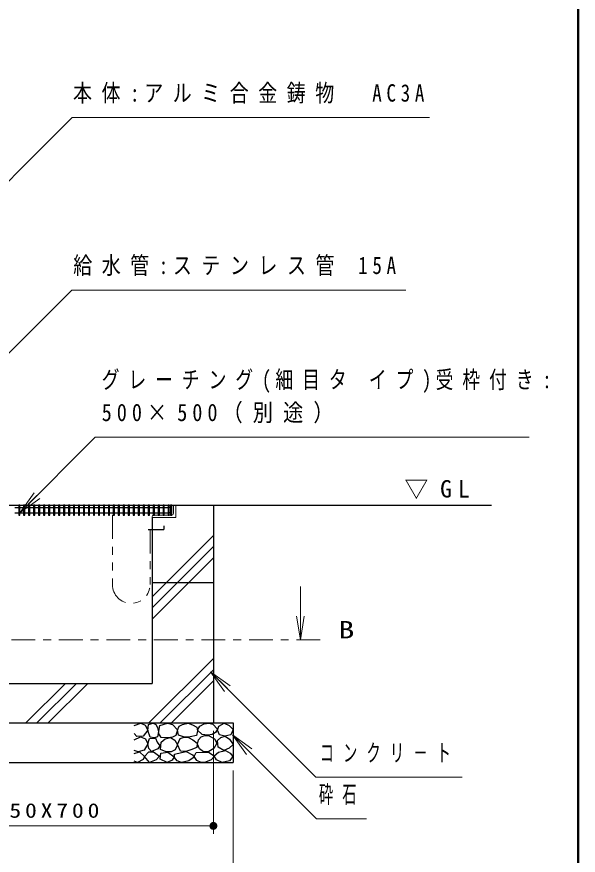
# Model space of a CAD drawing. Units: millimetres on the paper, scale 1:20. Extents: x -365 to 12, y -89 to 257.
# Drawn here: x -70.9 to 0, y 56.4 to 162.3 of the extents above; entities that cross this region are included whole.
import ezdxf
from ezdxf.enums import TextEntityAlignment as Align

# ---------------------------------------------------------------- set-up
doc = ezdxf.new("R2010")
doc.units = ezdxf.units.MM
doc.linetypes.add('USER2', pattern=[6, 3, -1, 1, -1])
doc.linetypes.add('USER3', pattern=[8, 3, -1, 1, -1, 1, -1])
doc.layers.add('LY_1', color=7, linetype='Continuous', lineweight=25)
doc.layers.add('LY_2', color=7, linetype='Continuous', lineweight=13)
doc.styles.add('ＭＳ ゴシック', font='')
doc.styles.get('ＭＳ ゴシック').set_extended_font_data('MS Gothic')

# ---------------------------------------------------------------- blocks, each defined once
blk = doc.blocks.new('filled_dot')
at = {"color": 0, "linetype": 'Continuous', "lineweight": -2, "const_width": 1.25}
blk.add_lwpolyline([(-0.625, 0, 1), (0.625, 0, 1)], format="xyb", close=True, dxfattribs=at)

msp = doc.modelspace()

# ---------------------------------------------------------------- linework, layer by layer
at = {"layer": 'LY_1', "lineweight": 13}
for p, q in [((-70.47, 99.671), (-68.703, 102.146)), ((-70.47, 99.671), (-68.349, 101.792)), ((-67.996, 101.439), (-70.47, 99.671)), ((-51.12, 100.474), (-51.12, 99.524)), ((-50.82, 100.574), (-51.02, 100.574)), ((-50.82, 99.024), (-50.82, 100.574)), ((-53.82, 99.124), (-53.82, 99.024)), ((-53.82, 98.915), (-53.711, 99.024)), ((-53.82, 99.024), (-50.82, 99.024)), ((-51.32, 99.324), (-53.62, 99.324)), ((-52.011, 90.824), (-46.07, 96.765)), ((-50.597, 90.824), (-46.07, 95.351)), ((-49.183, 90.824), (-46.07, 93.937)), ((-53.82, 86.187), (-49.183, 90.824)), ((-53.82, 87.601), (-50.597, 90.824)), ((-53.82, 89.015), (-52.011, 90.824)), ((-35.091, 83.571), (-35.091, 90.321)), ((-35.091, 83.571), (-35.591, 86.571)), ((-34.591, 86.571), (-35.091, 83.571)), ((-35.091, 83.571), (-35.091, 86.571)), ((-54.205, 73.074), (-46.07, 81.209)), ((-52.791, 73.074), (-46.07, 79.795)), ((-44.662, 77.068), (-46.43, 79.542)), ((-46.43, 79.542), (-43.955, 77.775)), ((-46.43, 79.542), (-44.308, 77.421)), ((-51.376, 73.074), (-46.07, 78.38)), ((-69.761, 73.074), (-64.761, 78.074)), ((-68.347, 73.074), (-63.347, 78.074)), ((-66.933, 73.074), (-61.933, 78.074)), ((-46.07, 72.074), (-46.07, 59.074)), ((-41.903, 69.106), (-43.671, 71.58)), ((-43.671, 71.58), (-41.196, 69.813)), ((-43.671, 71.58), (-41.549, 69.459)), ((-43.57, 67.074), (-43.57, 51.074)), ((-46.07, 60.074), (-88.57, 60.074))]:
    msp.add_line(p, q, dxfattribs=at)
at = {"layer": 'LY_1'}
for p, q in [((-78.82, 100.574), (-10.958, 100.574)), ((-46.07, 100.574), (-46.07, 73.074)), ((-53.82, 99.024), (-53.82, 78.074)), ((-54.32, 97.494), (-52.32, 97.494)), ((-52.32, 97.994), (-52.32, 97.494)), ((-53.82, 90.824), (-46.07, 90.824)), ((-73.82, 78.074), (-53.82, 78.074)), ((-91.07, 73.074), (-43.57, 73.074)), ((-43.57, 73.074), (-43.57, 68.074)), ((-91.07, 68.074), (-43.57, 68.074))]:
    msp.add_line(p, q, dxfattribs=at)
at = {"layer": 'LY_1', "color": 4}
for p, q in [((-76.32, 100.574), (-51.32, 100.574)), ((-71.138, 100.274), (-70.658, 100.274)), ((-71.138, 99.624), (-70.658, 99.624)), ((-70.508, 100.574), (-70.658, 100.574)), ((-70.658, 100.574), (-70.658, 99.324)), ((-70.508, 99.324), (-70.508, 100.574)), ((-70.508, 100.274), (-70.029, 100.274)), ((-70.508, 99.624), (-70.029, 99.624)), ((-69.879, 100.574), (-70.029, 100.574)), ((-70.029, 100.574), (-70.029, 99.324)), ((-69.879, 99.324), (-69.879, 100.574)), ((-69.879, 100.274), (-69.4, 100.274)), ((-69.879, 99.624), (-69.4, 99.624)), ((-69.25, 100.574), (-69.4, 100.574)), ((-69.4, 100.574), (-69.4, 99.324)), ((-69.25, 99.324), (-69.25, 100.574)), ((-69.25, 100.274), (-68.771, 100.274)), ((-69.25, 99.624), (-68.771, 99.624)), ((-68.621, 100.574), (-68.771, 100.574)), ((-68.771, 100.574), (-68.771, 99.324)), ((-68.621, 99.324), (-68.621, 100.574)), ((-68.621, 100.274), (-68.142, 100.274)), ((-68.621, 99.624), (-68.142, 99.624)), ((-67.992, 100.574), (-68.142, 100.574)), ((-68.142, 100.574), (-68.142, 99.324)), ((-67.992, 99.324), (-67.992, 100.574)), ((-67.992, 100.274), (-67.513, 100.274)), ((-67.992, 99.624), (-67.513, 99.624)), ((-67.363, 100.574), (-67.513, 100.574)), ((-67.513, 100.574), (-67.513, 99.324)), ((-67.363, 99.324), (-67.363, 100.574)), ((-67.363, 100.274), (-66.884, 100.274)), ((-67.363, 99.624), (-66.884, 99.624)), ((-66.734, 100.574), (-66.884, 100.574)), ((-66.884, 100.574), (-66.884, 99.324)), ((-66.734, 99.324), (-66.734, 100.574)), ((-66.734, 100.274), (-66.255, 100.274)), ((-66.734, 99.624), (-66.255, 99.624)), ((-66.105, 100.574), (-66.255, 100.574)), ((-66.255, 100.574), (-66.255, 99.324)), ((-66.105, 99.324), (-66.105, 100.574)), ((-66.105, 100.274), (-65.626, 100.274)), ((-66.105, 99.624), (-65.626, 99.624)), ((-65.476, 100.574), (-65.626, 100.574)), ((-65.626, 100.574), (-65.626, 99.324)), ((-65.476, 99.324), (-65.476, 100.574)), ((-65.476, 100.274), (-64.997, 100.274)), ((-65.476, 99.624), (-64.997, 99.624)), ((-64.847, 100.574), (-64.997, 100.574)), ((-64.997, 100.574), (-64.997, 99.324)), ((-64.847, 99.324), (-64.847, 100.574)), ((-64.847, 100.274), (-64.367, 100.274)), ((-64.847, 99.624), (-64.367, 99.624)), ((-64.217, 100.574), (-64.367, 100.574)), ((-64.367, 100.574), (-64.367, 99.324)), ((-64.217, 99.324), (-64.217, 100.574)), ((-64.217, 100.274), (-63.738, 100.274)), ((-64.217, 99.624), (-63.738, 99.624)), ((-63.588, 100.574), (-63.738, 100.574)), ((-63.738, 100.574), (-63.738, 99.324)), ((-63.588, 99.324), (-63.588, 100.574)), ((-63.588, 100.274), (-63.109, 100.274)), ((-63.588, 99.624), (-63.109, 99.624)), ((-62.959, 100.574), (-63.109, 100.574)), ((-63.109, 100.574), (-63.109, 99.324)), ((-62.959, 99.324), (-62.959, 100.574)), ((-62.959, 100.274), (-62.48, 100.274)), ((-62.959, 99.624), (-62.48, 99.624)), ((-62.33, 100.574), (-62.48, 100.574)), ((-62.48, 100.574), (-62.48, 99.324)), ((-62.33, 99.324), (-62.33, 100.574)), ((-62.33, 100.274), (-61.851, 100.274)), ((-62.33, 99.624), (-61.851, 99.624)), ((-61.701, 100.574), (-61.851, 100.574)), ((-61.851, 100.574), (-61.851, 99.324)), ((-61.701, 99.324), (-61.701, 100.574)), ((-61.701, 100.274), (-61.222, 100.274)), ((-61.701, 99.624), (-61.222, 99.624)), ((-61.072, 100.574), (-61.222, 100.574)), ((-61.222, 100.574), (-61.222, 99.324)), ((-61.072, 99.324), (-61.072, 100.574)), ((-61.072, 100.274), (-60.593, 100.274)), ((-61.072, 99.624), (-60.593, 99.624)), ((-60.443, 100.574), (-60.593, 100.574)), ((-60.593, 100.574), (-60.593, 99.324)), ((-60.443, 99.324), (-60.443, 100.574)), ((-60.443, 100.274), (-59.964, 100.274)), ((-60.443, 99.624), (-59.964, 99.624)), ((-59.814, 100.574), (-59.964, 100.574)), ((-59.964, 100.574), (-59.964, 99.324)), ((-59.814, 99.324), (-59.814, 100.574)), ((-59.814, 100.274), (-59.335, 100.274)), ((-59.814, 99.624), (-59.335, 99.624)), ((-59.185, 100.574), (-59.335, 100.574)), ((-59.335, 100.574), (-59.335, 99.324)), ((-59.185, 99.324), (-59.185, 100.574)), ((-59.185, 100.274), (-58.706, 100.274)), ((-59.185, 99.624), (-58.706, 99.624)), ((-58.556, 100.574), (-58.706, 100.574)), ((-58.706, 100.574), (-58.706, 99.324)), ((-58.556, 99.324), (-58.556, 100.574)), ((-58.556, 100.274), (-58.076, 100.274)), ((-58.556, 99.624), (-58.076, 99.624)), ((-57.926, 100.574), (-58.076, 100.574)), ((-58.076, 100.574), (-58.076, 99.324)), ((-57.926, 99.324), (-57.926, 100.574)), ((-57.926, 100.274), (-57.447, 100.274)), ((-57.926, 99.624), (-57.447, 99.624)), ((-57.297, 100.574), (-57.447, 100.574)), ((-57.447, 100.574), (-57.447, 99.324)), ((-57.297, 99.324), (-57.297, 100.574)), ((-57.297, 100.274), (-56.818, 100.274)), ((-57.297, 99.624), (-56.818, 99.624)), ((-56.668, 100.574), (-56.818, 100.574)), ((-56.818, 100.574), (-56.818, 99.324)), ((-56.668, 99.324), (-56.668, 100.574)), ((-56.668, 100.274), (-56.189, 100.274)), ((-56.668, 99.624), (-56.189, 99.624)), ((-56.039, 100.574), (-56.189, 100.574)), ((-56.189, 100.574), (-56.189, 99.324)), ((-56.039, 99.324), (-56.039, 100.574)), ((-56.039, 100.274), (-55.56, 100.274)), ((-56.039, 99.624), (-55.56, 99.624)), ((-55.41, 100.574), (-55.56, 100.574)), ((-55.56, 100.574), (-55.56, 99.324)), ((-55.41, 99.324), (-55.41, 100.574)), ((-55.41, 100.274), (-54.931, 100.274)), ((-55.41, 99.624), (-54.931, 99.624)), ((-54.781, 100.574), (-54.931, 100.574)), ((-54.931, 100.574), (-54.931, 99.324)), ((-54.781, 99.324), (-54.781, 100.574)), ((-54.781, 100.274), (-54.302, 100.274)), ((-54.781, 99.624), (-54.302, 99.624)), ((-54.152, 100.574), (-54.302, 100.574)), ((-54.302, 100.574), (-54.302, 99.324)), ((-54.152, 99.324), (-54.152, 100.574)), ((-54.152, 100.274), (-53.673, 100.274)), ((-54.152, 99.624), (-53.673, 99.624)), ((-53.523, 100.574), (-53.673, 100.574)), ((-53.673, 100.574), (-53.673, 99.324)), ((-53.523, 99.324), (-53.523, 100.574)), ((-53.523, 100.274), (-53.044, 100.274)), ((-53.523, 99.624), (-53.044, 99.624)), ((-52.894, 100.574), (-53.044, 100.574)), ((-53.044, 100.574), (-53.044, 99.324)), ((-52.894, 99.324), (-52.894, 100.574)), ((-52.894, 100.274), (-52.415, 100.274)), ((-52.894, 99.624), (-52.415, 99.624)), ((-52.265, 100.574), (-52.415, 100.574)), ((-52.415, 100.574), (-52.415, 99.324)), ((-52.265, 99.324), (-52.265, 100.574)), ((-52.265, 100.274), (-51.785, 100.274)), ((-52.265, 99.624), (-51.785, 99.624)), ((-51.635, 100.574), (-51.785, 100.574)), ((-51.785, 100.574), (-51.785, 99.324)), ((-51.635, 99.324), (-51.635, 100.574)), ((-51.47, 100.274), (-51.635, 100.274)), ((-51.47, 99.624), (-51.635, 99.624)), ((-51.32, 100.574), (-51.47, 100.574)), ((-51.47, 100.574), (-51.47, 99.324)), ((-51.32, 99.324), (-51.32, 100.574)), ((-70.658, 99.324), (-70.508, 99.324)), ((-70.029, 99.324), (-69.879, 99.324)), ((-69.4, 99.324), (-69.25, 99.324)), ((-68.771, 99.324), (-68.621, 99.324)), ((-68.142, 99.324), (-67.992, 99.324)), ((-67.513, 99.324), (-67.363, 99.324)), ((-66.884, 99.324), (-66.734, 99.324)), ((-66.255, 99.324), (-66.105, 99.324)), ((-65.626, 99.324), (-65.476, 99.324)), ((-64.997, 99.324), (-64.847, 99.324)), ((-64.367, 99.324), (-64.217, 99.324)), ((-63.738, 99.324), (-63.588, 99.324)), ((-63.109, 99.324), (-62.959, 99.324)), ((-62.48, 99.324), (-62.33, 99.324)), ((-61.851, 99.324), (-61.701, 99.324)), ((-61.222, 99.324), (-61.072, 99.324)), ((-60.593, 99.324), (-60.443, 99.324)), ((-59.964, 99.324), (-59.814, 99.324)), ((-59.335, 99.324), (-59.185, 99.324)), ((-58.706, 99.324), (-58.556, 99.324)), ((-58.076, 99.324), (-57.926, 99.324)), ((-57.447, 99.324), (-57.297, 99.324)), ((-56.818, 99.324), (-56.668, 99.324)), ((-56.189, 99.324), (-56.039, 99.324)), ((-55.56, 99.324), (-55.41, 99.324)), ((-54.931, 99.324), (-54.781, 99.324)), ((-54.302, 99.324), (-54.152, 99.324)), ((-53.673, 99.324), (-53.523, 99.324)), ((-53.044, 99.324), (-52.894, 99.324)), ((-52.415, 99.324), (-52.265, 99.324)), ((-51.785, 99.324), (-51.635, 99.324)), ((-51.47, 99.324), (-51.32, 99.324))]:
    msp.add_line(p, q, dxfattribs=at)
at = {"layer": 'LY_1', "linetype": 'USER3', "lineweight": 13}
for p, q in [((-58.82, 99.324), (-58.82, 90.559)), ((-54.07, 97.494), (-54.07, 90.559))]:
    msp.add_line(p, q, dxfattribs=at)
at = {"layer": 'LY_1', "linetype": 'USER2', "lineweight": 13}
msp.add_line((-101.57, 83.571), (-32.557, 83.571), dxfattribs=at)
at = {"layer": 'LY_1', "lineweight": 13}
for points in [[(-78.872, 134.569), (-63.909, 149.532), (-18.799, 149.532)], [(-70.47, 99.671), (-60.984, 109.157), (-6.175, 109.157)], [(-46.43, 79.542), (-33.131, 66.243), (-14.642, 66.243)], [(-43.671, 71.58), (-33.043, 60.952), (-26.751, 60.952)]]:
    msp.add_lwpolyline(points, dxfattribs=at)
at = {"layer": 'LY_1', "color": 2, "lineweight": 13}
msp.add_lwpolyline([(-79.93, 111.768), (-63.944, 127.754), (-21.772, 127.754)], dxfattribs=at)
at = {"layer": 'LY_1'}
for points in [[(-56.07, 72.739), (-55.215, 73.056), (-54.676, 72.787), (-54.359, 72.185), (-54.946, 71.424), (-55.722, 71.361), (-56.07, 71.757)], [(-56.054, 70.933), (-55.294, 71.329), (-54.66, 71.076), (-54.359, 70.426), (-54.803, 69.65), (-55.563, 69.412), (-56.054, 69.618)], [(-56.07, 69.206), (-55.405, 69.412), (-54.755, 68.858), (-54.93, 68.462), (-55.658, 68.098), (-56.07, 68.256)]]:
    msp.add_lwpolyline(points, dxfattribs=at)
for points in [[(-53.147, 72.484), (-53.012, 71.96), (-53.138, 71.329), (-53.508, 71.202), (-54.059, 71.292), (-54.366, 72.105), (-54.284, 72.863), (-53.671, 73.07), (-53.319, 72.89)], [(-51.875, 73.033), (-51.244, 72.872), (-50.614, 72.205), (-50.799, 71.488), (-51.24, 71.272), (-51.801, 71.203), (-52.666, 71.228), (-53, 71.797), (-52.814, 72.761)], [(-49.255, 73.059), (-48.718, 72.836), (-48.172, 72.567), (-48.056, 72.066), (-48.19, 71.502), (-49.013, 71.341), (-49.738, 71.296), (-50.463, 71.556), (-50.615, 72.164), (-50.383, 72.675), (-49.98, 72.898)], [(-46.664, 73.049), (-46.137, 72.914), (-45.556, 72.279), (-45.786, 71.86), (-46.243, 71.622), (-46.759, 71.549), (-47.502, 71.616), (-48.069, 72.157), (-47.786, 72.657), (-47.252, 72.967)], [(-44.693, 73.045), (-44.059, 72.744), (-43.584, 72.268), (-43.885, 71.571), (-44.614, 71.429), (-45.311, 71.587), (-45.564, 72.173), (-45.374, 72.68)], [(-53.4, 71.151), (-53.165, 70.632), (-52.844, 70.175), (-53.103, 69.804), (-53.882, 69.47), (-54.209, 69.831), (-54.34, 70.459), (-54.154, 71.114)], [(-51.489, 71.221), (-50.945, 70.912), (-50.611, 70.294), (-50.883, 69.676), (-51.408, 69.427), (-52.045, 69.428), (-52.737, 69.725), (-52.675, 70.652), (-52.152, 71.074)], [(-49.205, 71.229), (-48.651, 70.931), (-48.124, 70.512), (-48.178, 69.958), (-48.921, 69.688), (-49.556, 69.472), (-50.205, 69.499), (-50.61, 70.364), (-50.259, 71.121), (-49.755, 71.285)], [(-46.029, 69.833), (-46.65, 69.487), (-47.326, 69.441), (-47.84, 69.802), (-48.083, 70.4), (-47.971, 70.937), (-47.624, 71.346), (-47.158, 71.511), (-46.623, 71.454), (-45.934, 71.085), (-45.637, 70.508)], [(-44.566, 71.397), (-44.027, 71.048), (-43.584, 70.367), (-44.091, 69.908), (-44.756, 69.591), (-45.453, 70.034), (-45.532, 70.874), (-45.125, 71.237)], [(-53.635, 69.441), (-52.868, 68.872), (-53.313, 68.402), (-54.129, 68.093), (-54.76, 68.847), (-54.216, 69.416)], [(-51.818, 69.377), (-51.014, 68.82), (-51.272, 68.376), (-51.917, 68.103), (-52.794, 68.511), (-52.708, 69.253)], [(-49.496, 69.485), (-48.725, 69.066), (-48.482, 68.768), (-49.171, 68.282), (-50.117, 68.093), (-50.647, 68.276), (-50.996, 68.701), (-50.969, 69.12), (-50.104, 69.35)], [(-47.38, 69.393), (-46.596, 69.353), (-45.934, 68.879), (-46.367, 68.42), (-47.056, 68.109), (-47.621, 68.101), (-48.164, 68.325), (-48.502, 68.852), (-48.245, 69.339)], [(-44.525, 69.6), (-43.956, 69.281), (-43.619, 68.859), (-44.022, 68.292), (-44.965, 68.089), (-45.68, 68.409), (-45.954, 68.913), (-45.414, 69.369)]]:
    msp.add_lwpolyline(points, close=True, dxfattribs=at)
at = {"layer": 'LY_1', "lineweight": 13}
for centre, radius, start, end in [((-51.02, 100.474), 0.1, 90, 180), ((-53.62, 99.124), 0.2, 90, 180), ((-51.32, 99.524), 0.2, 270, 0)]:
    msp.add_arc(centre, radius, start, end, dxfattribs=at)
at = {"layer": 'LY_1', "linetype": 'USER3', "lineweight": 13}
msp.add_arc((-56.445, 90.559), 2.375, 180, 0, dxfattribs=at)
at = {"layer": 'LY_2', "lineweight": 50}
msp.add_line((0, 0), (0, 257), dxfattribs=at)

# ---------------------------------------------------------------- block references
at = {"layer": 'LY_1', "lineweight": 13, "xscale": 0.4, "yscale": 0.4, "rotation": 180}
msp.add_blockref('filled_dot', (-46.07, 60.074), dxfattribs=at)

# ---------------------------------------------------------------- texts
at = {"layer": 'LY_1', "style": 'ＭＳ ゴシック', "width": 1.35}
msp.add_text('B', height=2.199, dxfattribs=at).set_placement((-29.274, 84.856), align=Align.MIDDLE_CENTER)
at = {"layer": 'LY_1', "style": 'ＭＳ ゴシック'}
for s, insert, char_height, attachment_point in [('\\T1.5;\\W0.8;本体:アルミ合金鋳物\u3000AC3A', (-63.799, 152.532), 2.199, 4), ('\\T1.5;\\W0.75;グレーチング(細目タ\\~イプ)受枠付き:', (-60.175, 116.157), 2.199, 4), ('\\T1.5;\\W0.85;500×500（別途）', (-60.175, 112.157), 2.199, 4), ('\\T1.5;▽GL', (-17.445, 102.55), 2.199, 5), ('\\T1.64;\\W0.6;コンクリ－ト', (-32.642, 69.243), 2.199, 4), ('\\T1.64;\\W0.6;砕石', (-32.751, 63.952), 2.199, 4), ('\\T1.32;\\W1.2;850X700', (-66.898, 61.074), 1.833, 8)]:
    msp.add_mtext(s, dxfattribs=dict(at, insert=insert, char_height=char_height, attachment_point=attachment_point))
at = {"layer": 'LY_1', "color": 2, "insert": (-63.772, 130.754), "char_height": 2.199, "attachment_point": 4, "style": 'ＭＳ ゴシック'}
msp.add_mtext('\\T1.5;\\W0.8;給水管:ステンレス管\\~15A', dxfattribs=at)

doc.saveas('drawing.dxf')
